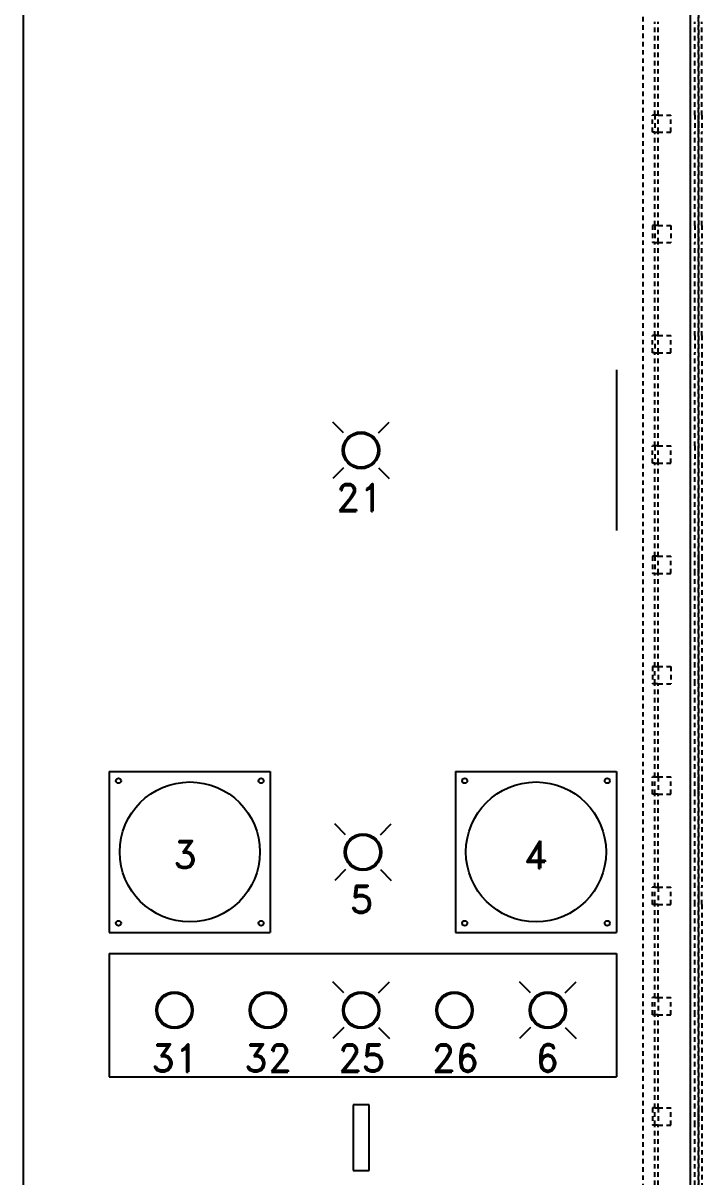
# Model space of a CAD drawing. Header units: inches. Extents: x 6 to 369, y -225 to 2.
# Drawn here: x 107.11 to 125.56, y -52.64 to -21.26 of the extents above; entities that cross this region are included whole.
import ezdxf
from ezdxf.enums import TextEntityAlignment as Align

# ---------------------------------------------------------------- set-up
doc = ezdxf.new("R2010")
doc.units = ezdxf.units.IN
doc.header["$MEASUREMENT"] = 0
doc.linetypes.add('HIDDEN2', pattern=[0.1875, 0.125, -0.0625])
doc.layers.add('Cabinet', color=253, linetype='HIDDEN2')
doc.layers.add('D', color=3, linetype='Continuous')
doc.styles.add('ROMAND', font='ROMAND.shx')

# ---------------------------------------------------------------- blocks, each defined once
blk = doc.blocks.new('A$C604B5B53')
at = {"layer": 'D'}
for p, q in [((0, 88.75), (0, 0)), ((18.125, 88.752), (18.125, 0)), ((16.124, 70.683), (16.124, 66.308)), ((2.343, 59.757), (6.718, 59.757)), ((2.343, 59.757), (2.343, 55.382)), ((2.343, 59.757), (2.343, 55.382)), ((6.718, 59.757), (6.718, 55.382)), ((11.749, 59.757), (11.749, 55.382)), ((11.749, 59.757), (16.124, 59.757)), ((16.124, 59.757), (16.124, 55.382)), ((16.124, 59.757), (16.124, 55.382)), ((2.343, 55.382), (6.718, 55.382)), ((11.749, 55.382), (16.124, 55.382)), ((2.343, 54.807), (16.127, 54.807)), ((2.343, 54.807), (2.343, 51.452)), ((16.127, 54.807), (16.127, 51.452)), ((16.127, 54.807), (16.127, 51.452)), ((2.343, 51.452), (16.127, 51.452)), ((2.343, 51.452), (16.127, 51.452))]:
    blk.add_line(p, q, dxfattribs=at)
at = {"layer": 'D', "color": 7}
for p, q in [((8.71, 68.963), (8.415, 69.259)), ((9.655, 68.963), (9.95, 69.259)), ((8.71, 68.019), (8.415, 67.724)), ((9.655, 68.019), (9.95, 67.724)), ((8.764, 58.038), (8.469, 58.333)), ((9.709, 58.038), (10.004, 58.333)), ((8.764, 57.093), (8.469, 56.798)), ((9.709, 57.093), (10.004, 56.798)), ((8.714, 53.739), (8.419, 54.035)), ((9.659, 53.739), (9.954, 54.035)), ((13.785, 53.739), (13.49, 54.035)), ((14.729, 53.739), (15.025, 54.035)), ((8.714, 52.795), (8.419, 52.499)), ((9.659, 52.795), (9.954, 52.499)), ((13.785, 52.795), (13.49, 52.499)), ((14.729, 52.795), (15.025, 52.499))]:
    blk.add_line(p, q, dxfattribs=at)
at = {"layer": 'D', "ltscale": 0.5}
for p, q in [((8.968, 50.693), (8.968, 50.173)), ((9.405, 50.693), (8.968, 50.693)), ((9.405, 48.904), (9.405, 50.693)), ((8.968, 50.173), (8.968, 48.904)), ((8.968, 48.904), (9.405, 48.904))]:
    blk.add_line(p, q, dxfattribs=at)
at = {"layer": 'D', "color": 7}
for centre, radius in [((9.182, 68.491), 0.5), ((9.182, 68.491), 0.492), ((9.182, 68.491), 0.484), ((9.182, 68.491), 0.476), ((9.182, 68.491), 0.468), ((9.182, 68.491), 0.46), ((9.236, 57.566), 0.5), ((9.236, 57.566), 0.492), ((9.236, 57.566), 0.484), ((9.236, 57.566), 0.476), ((9.236, 57.566), 0.468), ((9.236, 57.566), 0.46), ((4.116, 53.267), 0.5), ((4.116, 53.267), 0.492), ((4.116, 53.267), 0.484), ((4.116, 53.267), 0.476), ((4.116, 53.267), 0.468), ((4.116, 53.267), 0.46), ((6.651, 53.267), 0.5), ((6.651, 53.267), 0.492), ((6.651, 53.267), 0.484), ((6.651, 53.267), 0.476), ((6.651, 53.267), 0.468), ((6.651, 53.267), 0.46), ((9.187, 53.267), 0.5), ((9.187, 53.267), 0.492), ((9.187, 53.267), 0.484), ((9.187, 53.267), 0.476), ((9.187, 53.267), 0.468), ((9.187, 53.267), 0.46), ((11.722, 53.267), 0.5), ((11.722, 53.267), 0.492), ((11.722, 53.267), 0.484), ((11.722, 53.267), 0.476), ((11.722, 53.267), 0.468), ((11.722, 53.267), 0.46), ((14.257, 53.267), 0.5), ((14.257, 53.267), 0.492), ((14.257, 53.267), 0.484), ((14.257, 53.267), 0.476), ((14.257, 53.267), 0.468), ((14.257, 53.267), 0.46)]:
    blk.add_circle(centre, radius, dxfattribs=at)
at = {"layer": 'D'}
for centre, radius in [((2.593, 59.507), 0.0688), ((2.593, 59.507), 0.0688), ((4.531, 57.57), 1.903), ((6.468, 59.507), 0.0688), ((11.999, 59.507), 0.0688), ((13.937, 57.57), 1.903), ((15.874, 59.507), 0.0688), ((2.593, 55.632), 0.0688), ((2.593, 55.632), 0.0688), ((6.468, 55.632), 0.0688), ((11.999, 55.632), 0.0688), ((15.874, 55.632), 0.0688)]:
    blk.add_circle(centre, radius, dxfattribs=at)
at = {"layer": 'D', "style": 'ROMAND'}
for s, p in [('21', (9.144, 66.833)), ('3', (4.404, 57.125)), ('4', (13.918, 57.125)), ('5', (9.198, 55.908)), ('31', (4.129, 51.592)), ('32', (6.651, 51.592)), ('25', (9.198, 51.592)), ('26', (11.745, 51.592)), ('6', (14.242, 51.592))]:
    blk.add_text(s, height=0.75, dxfattribs=at).set_placement(p, align=Align.CENTER)
blk = doc.blocks.new('A$C11D33752')
at = {"layer": 'Cabinet', "linetype": 'HIDDEN2'}
for p, q in [((36.945, 0), (36.945, 90)), ((38.445, 90), (38.445, 0)), ((38.445, 0), (38.445, 90)), ((38.445, 0), (38.445, 90)), ((38.445, 90), (38.445, 0)), ((37.257, 78.234), (37.257, 80.765)), ((37.351, 78.234), (37.351, 80.765)), ((38.351, 78.234), (38.351, 80.765)), ((38.539, 78.234), (38.539, 80.765)), ((37.257, 78.234), (37.195, 78.234)), ((37.195, 77.765), (37.195, 78.234)), ((37.257, 78.234), (37.257, 77.765)), ((37.351, 78.234), (37.257, 78.234)), ((37.351, 77.765), (37.351, 78.234)), ((37.351, 78.234), (37.695, 78.234)), ((37.695, 77.765), (37.695, 78.234)), ((38.351, 78.234), (38.351, 77.765)), ((38.445, 77.765), (38.445, 78.234)), ((38.445, 78.234), (38.445, 77.765)), ((38.445, 78.234), (38.445, 77.765)), ((38.445, 77.765), (38.445, 78.234)), ((38.539, 78.234), (38.539, 77.765)), ((37.257, 77.765), (37.195, 77.765)), ((37.257, 75.234), (37.257, 77.765)), ((37.257, 77.765), (37.351, 77.765)), ((37.351, 75.234), (37.351, 77.765)), ((37.351, 77.765), (37.695, 77.765)), ((38.351, 75.234), (38.351, 77.765)), ((38.539, 75.234), (38.539, 77.765)), ((37.257, 75.234), (37.195, 75.234)), ((37.195, 75.234), (37.195, 74.765)), ((37.257, 75.234), (37.257, 74.765)), ((37.351, 75.234), (37.257, 75.234)), ((37.351, 74.765), (37.351, 75.234)), ((37.351, 75.234), (37.695, 75.234)), ((37.695, 75.234), (37.695, 74.765)), ((38.351, 75.234), (38.351, 74.765)), ((38.445, 74.765), (38.445, 75.234)), ((38.445, 74.765), (38.445, 75.234)), ((38.445, 74.765), (38.445, 75.234)), ((38.445, 74.765), (38.445, 75.234)), ((38.539, 75.234), (38.539, 74.765)), ((37.257, 74.765), (37.195, 74.765)), ((37.257, 72.234), (37.257, 74.765)), ((37.257, 74.765), (37.351, 74.765)), ((37.351, 72.234), (37.351, 74.765)), ((37.351, 74.765), (37.695, 74.765)), ((38.351, 72.234), (38.351, 74.765)), ((38.539, 72.234), (38.539, 74.765)), ((37.257, 72.234), (37.195, 72.234)), ((37.195, 71.765), (37.195, 72.234)), ((37.257, 72.234), (37.257, 71.765)), ((37.351, 72.234), (37.257, 72.234)), ((37.351, 71.765), (37.351, 72.234)), ((37.351, 72.234), (37.695, 72.234)), ((37.695, 71.765), (37.695, 72.234)), ((38.351, 72.234), (38.351, 71.765)), ((38.445, 71.765), (38.445, 72.234)), ((38.445, 71.765), (38.445, 72.234)), ((38.445, 71.765), (38.445, 72.234)), ((38.445, 71.765), (38.445, 72.234)), ((38.539, 72.234), (38.539, 71.765)), ((37.257, 71.765), (37.195, 71.765)), ((37.257, 69.234), (37.257, 71.765)), ((37.257, 71.765), (37.351, 71.765)), ((37.351, 69.234), (37.351, 71.765)), ((37.351, 71.765), (37.695, 71.765)), ((38.351, 69.234), (38.351, 71.765)), ((38.539, 71.765), (38.539, 69.234)), ((37.257, 69.234), (37.195, 69.234)), ((37.195, 68.765), (37.195, 69.234)), ((37.257, 69.234), (37.257, 68.765)), ((37.351, 69.234), (37.257, 69.234)), ((37.351, 68.765), (37.351, 69.234)), ((37.351, 69.234), (37.695, 69.234)), ((37.695, 68.765), (37.695, 69.234)), ((38.351, 69.234), (38.351, 68.765)), ((38.445, 68.765), (38.445, 69.234)), ((38.445, 68.765), (38.445, 69.234)), ((38.445, 68.765), (38.445, 69.234)), ((38.445, 68.765), (38.445, 69.234)), ((38.539, 69.234), (38.539, 68.765)), ((37.257, 68.765), (37.195, 68.765)), ((37.257, 66.234), (37.257, 68.765)), ((37.257, 68.765), (37.351, 68.765)), ((37.351, 66.234), (37.351, 68.765)), ((37.351, 68.765), (37.695, 68.765)), ((38.351, 66.234), (38.351, 68.765)), ((38.539, 68.765), (38.539, 66.234)), ((37.257, 66.234), (37.195, 66.234)), ((37.195, 66.234), (37.195, 65.765)), ((37.257, 66.234), (37.257, 65.765)), ((37.351, 66.234), (37.257, 66.234)), ((37.351, 65.765), (37.351, 66.234)), ((37.351, 66.234), (37.695, 66.234)), ((37.695, 65.765), (37.695, 66.234)), ((38.351, 65.765), (38.351, 66.234)), ((38.445, 66.234), (38.445, 65.765)), ((38.445, 65.765), (38.445, 66.234)), ((38.445, 65.765), (38.445, 66.234)), ((38.445, 66.234), (38.445, 65.765)), ((38.539, 66.234), (38.539, 65.765)), ((37.257, 65.765), (37.195, 65.765)), ((37.257, 63.234), (37.257, 65.765)), ((37.257, 65.765), (37.351, 65.765)), ((37.351, 63.234), (37.351, 65.765)), ((37.351, 65.765), (37.695, 65.765)), ((38.351, 63.234), (38.351, 65.765)), ((38.539, 65.765), (38.539, 63.234)), ((37.257, 63.234), (37.195, 63.234)), ((37.195, 63.234), (37.195, 62.765)), ((37.257, 62.765), (37.257, 63.234)), ((37.257, 63.234), (37.351, 63.234)), ((37.351, 63.234), (37.351, 62.765)), ((37.351, 63.234), (37.695, 63.234)), ((37.695, 63.234), (37.695, 62.765)), ((38.351, 62.765), (38.351, 63.234)), ((38.445, 63.234), (38.445, 62.765)), ((38.445, 62.765), (38.445, 63.234)), ((38.445, 62.765), (38.445, 63.234)), ((38.445, 63.234), (38.445, 62.765)), ((38.539, 63.234), (38.539, 62.765)), ((37.257, 62.765), (37.195, 62.765)), ((37.257, 60.234), (37.257, 62.765)), ((37.351, 62.765), (37.257, 62.765)), ((37.351, 60.234), (37.351, 62.765)), ((37.351, 62.765), (37.695, 62.765)), ((38.351, 60.234), (38.351, 62.765)), ((38.539, 62.765), (38.539, 60.234)), ((37.257, 60.234), (37.195, 60.234)), ((37.195, 59.765), (37.195, 60.234)), ((37.257, 60.234), (37.351, 60.234)), ((37.257, 59.765), (37.257, 60.234)), ((37.351, 60.234), (37.351, 59.765)), ((37.351, 60.234), (37.695, 60.234)), ((37.695, 59.765), (37.695, 60.234)), ((38.351, 59.765), (38.351, 60.234)), ((38.445, 60.234), (38.445, 59.765)), ((38.445, 59.765), (38.445, 60.234)), ((38.445, 59.765), (38.445, 60.234)), ((38.445, 60.234), (38.445, 59.765)), ((38.539, 60.234), (38.539, 59.765)), ((37.257, 59.765), (37.195, 59.765)), ((37.257, 57.234), (37.257, 59.765)), ((37.351, 59.765), (37.257, 59.765)), ((37.351, 57.234), (37.351, 59.765)), ((37.351, 59.765), (37.695, 59.765)), ((38.351, 57.234), (38.351, 59.765)), ((38.539, 59.765), (38.539, 57.234)), ((37.257, 57.234), (37.195, 57.234)), ((37.195, 56.765), (37.195, 57.234)), ((37.257, 57.234), (37.351, 57.234)), ((37.257, 56.765), (37.257, 57.234)), ((37.351, 57.234), (37.351, 56.765)), ((37.351, 57.234), (37.695, 57.234)), ((37.695, 56.765), (37.695, 57.234)), ((38.351, 56.765), (38.351, 57.234)), ((38.445, 57.234), (38.445, 56.765)), ((38.445, 57.234), (38.445, 56.765)), ((38.445, 57.234), (38.445, 56.765)), ((38.445, 57.234), (38.445, 56.765)), ((38.539, 56.765), (38.539, 57.234)), ((37.257, 56.765), (37.195, 56.765)), ((37.257, 54.234), (37.257, 56.765)), ((37.351, 56.765), (37.257, 56.765)), ((37.351, 54.234), (37.351, 56.765)), ((37.351, 56.765), (37.695, 56.765)), ((38.351, 54.234), (38.351, 56.765)), ((38.539, 56.765), (38.539, 54.234)), ((37.257, 54.234), (37.195, 54.234)), ((37.195, 53.765), (37.195, 54.234)), ((37.257, 54.234), (37.351, 54.234)), ((37.257, 53.765), (37.257, 54.234)), ((37.351, 54.234), (37.351, 53.765)), ((37.351, 54.234), (37.695, 54.234)), ((37.695, 53.765), (37.695, 54.234)), ((38.351, 53.765), (38.351, 54.234)), ((38.445, 54.234), (38.445, 53.765)), ((38.445, 53.765), (38.445, 54.234)), ((38.445, 53.765), (38.445, 54.234)), ((38.445, 54.234), (38.445, 53.765)), ((38.539, 54.234), (38.539, 53.765)), ((37.257, 53.765), (37.195, 53.765)), ((37.257, 51.234), (37.257, 53.765)), ((37.351, 53.765), (37.257, 53.765)), ((37.351, 51.234), (37.351, 53.765)), ((37.351, 53.765), (37.695, 53.765)), ((38.351, 51.234), (38.351, 53.765)), ((38.539, 53.765), (38.539, 51.234)), ((37.257, 51.234), (37.195, 51.234)), ((37.195, 51.234), (37.195, 50.765)), ((37.257, 51.234), (37.351, 51.234)), ((37.257, 50.765), (37.257, 51.234)), ((37.351, 51.234), (37.351, 50.765)), ((37.351, 51.234), (37.695, 51.234)), ((37.695, 50.765), (37.695, 51.234)), ((38.351, 50.765), (38.351, 51.234)), ((38.445, 51.234), (38.445, 50.765)), ((38.445, 50.765), (38.445, 51.234)), ((38.445, 50.765), (38.445, 51.234)), ((38.445, 51.234), (38.445, 50.765)), ((38.539, 51.234), (38.539, 50.765)), ((37.257, 50.765), (37.195, 50.765)), ((37.257, 48.234), (37.257, 50.765)), ((37.351, 50.765), (37.257, 50.765)), ((37.257, 50.765), (37.257, 50.765)), ((37.351, 48.234), (37.351, 50.765)), ((37.351, 50.765), (37.695, 50.765)), ((38.351, 48.234), (38.351, 50.765)), ((38.539, 50.765), (38.539, 48.234))]:
    blk.add_line(p, q, dxfattribs=at)

msp = doc.modelspace()

# ---------------------------------------------------------------- block references
at = {"layer": 'D', "color": 7}
for name, p in [('A$C11D33752', (87.02061, -101.99835)), ('A$C604B5B53', (107.11436, -101.37335))]:
    msp.add_blockref(name, p, dxfattribs=at)

doc.saveas('drawing.dxf')
